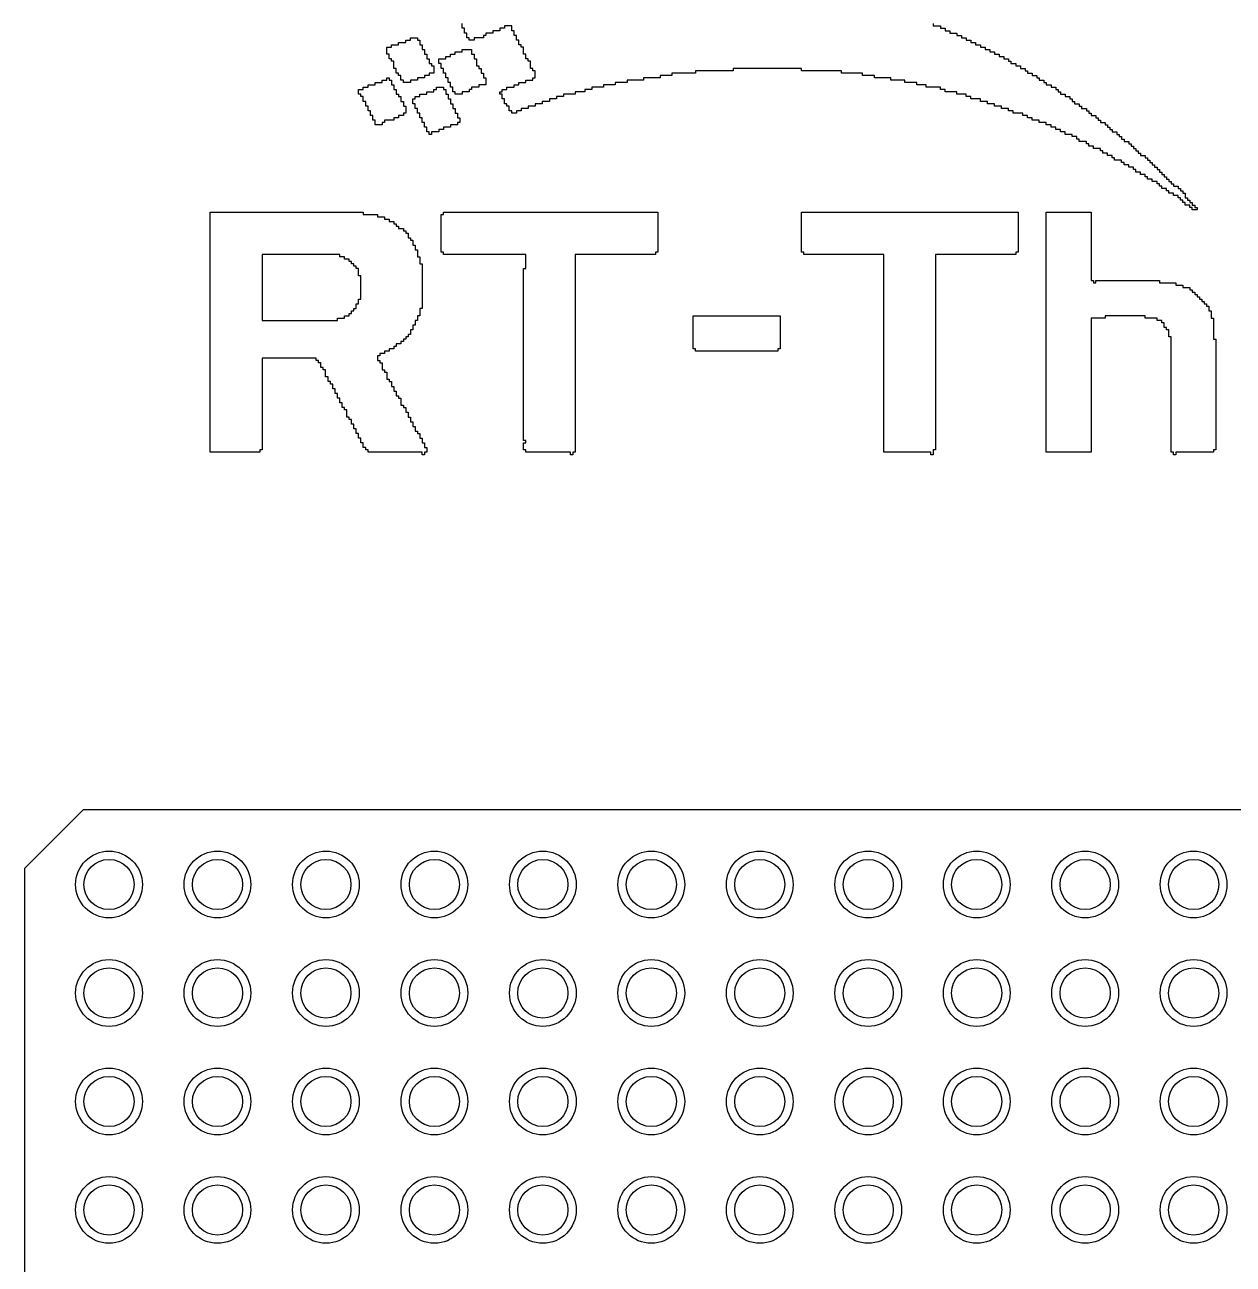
# Model space of a CAD drawing. Header units: inches. Extents: x 0 to 2.56, y 0 to 2.63.
# Drawn here: x 1.2041 to 1.4893, y 1.451 to 1.7434 of the extents above; entities that cross this region are included whole.
import ezdxf

# ---------------------------------------------------------------- set-up
doc = ezdxf.new("R2010")
doc.units = ezdxf.units.IN
doc.header["$MEASUREMENT"] = 0
for name, color, linetype in [('Top Overlay', 2, 'Continuous'), ('Top Paste', 8, 'Continuous'), ('Top Solder', 216, 'Continuous')]:
    doc.layers.add(name, color=color, linetype=linetype)

msp = doc.modelspace()

# ---------------------------------------------------------------- linework, layer by layer
at = {"layer": 'Top Overlay'}
for p, q in [((1.30736, 1.74252), (1.30736, 1.74363)), ((1.30792, 1.74252), (1.30736, 1.74252)), ((1.30792, 1.74141), (1.30792, 1.74252)), ((1.31736, 1.74252), (1.31625, 1.74252)), ((1.31625, 1.74252), (1.31625, 1.74196)), ((1.31903, 1.74307), (1.31736, 1.74307)), ((1.31736, 1.74307), (1.31736, 1.74252)), ((1.31903, 1.74196), (1.31903, 1.74307)), ((1.41849, 1.74363), (1.41849, 1.74307)), ((1.41849, 1.74307), (1.42016, 1.74307)), ((1.42016, 1.74307), (1.42016, 1.74252)), ((1.42016, 1.74252), (1.42127, 1.74252)), ((1.42127, 1.74252), (1.42127, 1.74196)), ((1.29402, 1.73918), (1.29402, 1.73974)), ((1.29402, 1.73974), (1.29514, 1.73974)), ((1.29514, 1.73974), (1.29514, 1.74029)), ((1.29514, 1.74029), (1.2968, 1.74029)), ((1.2968, 1.74029), (1.2968, 1.73974)), ((1.2968, 1.73974), (1.29736, 1.73974)), ((1.29736, 1.73974), (1.29736, 1.73863)), ((1.30847, 1.74141), (1.30792, 1.74141)), ((1.30847, 1.74029), (1.30847, 1.74141)), ((1.30903, 1.74029), (1.30847, 1.74029)), ((1.30903, 1.73974), (1.30903, 1.74029)), ((1.31014, 1.73974), (1.30903, 1.73974)), ((1.31236, 1.74029), (1.31014, 1.74029)), ((1.31014, 1.74029), (1.31014, 1.73974)), ((1.31292, 1.74085), (1.31236, 1.74085)), ((1.31236, 1.74085), (1.31236, 1.74029)), ((1.31458, 1.74141), (1.31292, 1.74141)), ((1.31292, 1.74141), (1.31292, 1.74085)), ((1.31625, 1.74196), (1.31458, 1.74196)), ((1.31458, 1.74196), (1.31458, 1.74141)), ((1.31958, 1.74196), (1.31903, 1.74196)), ((1.31958, 1.74085), (1.31958, 1.74196)), ((1.32014, 1.74085), (1.31958, 1.74085)), ((1.32014, 1.73974), (1.32014, 1.74085)), ((1.3207, 1.73974), (1.32014, 1.73974)), ((1.3207, 1.73863), (1.3207, 1.73974)), ((1.42127, 1.74196), (1.42238, 1.74196)), ((1.42238, 1.74196), (1.42238, 1.74141)), ((1.42238, 1.74141), (1.42405, 1.74141)), ((1.42405, 1.74141), (1.42405, 1.74085)), ((1.42405, 1.74085), (1.42516, 1.74085)), ((1.42516, 1.74085), (1.42516, 1.74029)), ((1.42516, 1.74029), (1.42627, 1.74029)), ((1.42627, 1.74029), (1.42627, 1.73974)), ((1.42627, 1.73974), (1.42738, 1.73974)), ((1.42738, 1.73974), (1.42738, 1.73918)), ((1.28958, 1.73752), (1.28958, 1.73807)), ((1.28958, 1.73807), (1.29069, 1.73807)), ((1.28958, 1.7364), (1.28958, 1.73752)), ((1.29069, 1.73807), (1.29069, 1.73863)), ((1.29069, 1.73863), (1.29236, 1.73863)), ((1.29236, 1.73863), (1.29236, 1.73918)), ((1.29236, 1.73918), (1.29402, 1.73918)), ((1.29736, 1.73863), (1.29791, 1.73863)), ((1.29791, 1.73863), (1.29791, 1.73752)), ((1.29791, 1.73752), (1.29847, 1.73752)), ((1.29847, 1.73752), (1.29847, 1.7364)), ((1.30569, 1.7364), (1.30569, 1.73696)), ((1.30569, 1.73696), (1.30736, 1.73696)), ((1.30736, 1.73696), (1.30736, 1.73752)), ((1.30736, 1.73752), (1.30958, 1.73752)), ((1.30958, 1.73752), (1.30958, 1.7364)), ((1.32125, 1.73863), (1.3207, 1.73863)), ((1.32125, 1.73807), (1.32125, 1.73863)), ((1.32181, 1.73807), (1.32125, 1.73807)), ((1.32181, 1.7364), (1.32181, 1.73807)), ((1.42738, 1.73918), (1.42849, 1.73918)), ((1.42849, 1.73918), (1.42849, 1.73863)), ((1.42849, 1.73863), (1.4296, 1.73863)), ((1.4296, 1.73863), (1.4296, 1.73807)), ((1.4296, 1.73807), (1.43071, 1.73807)), ((1.43071, 1.73807), (1.43071, 1.73752)), ((1.43071, 1.73752), (1.43183, 1.73752)), ((1.43183, 1.73752), (1.43183, 1.73696)), ((1.43183, 1.73696), (1.43294, 1.73696)), ((1.43294, 1.73696), (1.43294, 1.7364)), ((1.29013, 1.7364), (1.28958, 1.7364)), ((1.29013, 1.73529), (1.29013, 1.7364)), ((1.29069, 1.73529), (1.29013, 1.73529)), ((1.29069, 1.73474), (1.29069, 1.73529)), ((1.29125, 1.73474), (1.29069, 1.73474)), ((1.29125, 1.73307), (1.29125, 1.73474)), ((1.29847, 1.7364), (1.29902, 1.7364)), ((1.29902, 1.7364), (1.29902, 1.73529)), ((1.29902, 1.73529), (1.29958, 1.73529)), ((1.29958, 1.73529), (1.29958, 1.73418)), ((1.29958, 1.73418), (1.30014, 1.73418)), ((1.30014, 1.73418), (1.30014, 1.73363)), ((1.3018, 1.73418), (1.3018, 1.73529)), ((1.3018, 1.73529), (1.30347, 1.73529)), ((1.30236, 1.73418), (1.3018, 1.73418)), ((1.30236, 1.73307), (1.30236, 1.73418)), ((1.30347, 1.73529), (1.30347, 1.73585)), ((1.30347, 1.73585), (1.30458, 1.73585)), ((1.30458, 1.73585), (1.30458, 1.7364)), ((1.30458, 1.7364), (1.30569, 1.7364)), ((1.30958, 1.7364), (1.31014, 1.7364)), ((1.31014, 1.7364), (1.31014, 1.73529)), ((1.31014, 1.73529), (1.31069, 1.73529)), ((1.31069, 1.73529), (1.31069, 1.73474)), ((1.31069, 1.73474), (1.31069, 1.73418)), ((1.31069, 1.73418), (1.31069, 1.73363)), ((1.32236, 1.7364), (1.32181, 1.7364)), ((1.32236, 1.73529), (1.32236, 1.7364)), ((1.32292, 1.73529), (1.32236, 1.73529)), ((1.32292, 1.73474), (1.32292, 1.73529)), ((1.32347, 1.73474), (1.32292, 1.73474)), ((1.32347, 1.73307), (1.32347, 1.73474)), ((1.43294, 1.7364), (1.43405, 1.7364)), ((1.43405, 1.7364), (1.43405, 1.73585)), ((1.43405, 1.73585), (1.43516, 1.73585)), ((1.43516, 1.73585), (1.43516, 1.73529)), ((1.43516, 1.73529), (1.43627, 1.73529)), ((1.43627, 1.73529), (1.43627, 1.73474)), ((1.43627, 1.73474), (1.43683, 1.73474)), ((1.43683, 1.73474), (1.43683, 1.73418)), ((1.43683, 1.73418), (1.43794, 1.73418)), ((1.43794, 1.73418), (1.43794, 1.73363)), ((1.28958, 1.73029), (1.28958, 1.73085)), ((1.28958, 1.73085), (1.29013, 1.73085)), ((1.29013, 1.73085), (1.29013, 1.73029)), ((1.2918, 1.73307), (1.29125, 1.73307)), ((1.2918, 1.73196), (1.2918, 1.73307)), ((1.29236, 1.73196), (1.2918, 1.73196)), ((1.29236, 1.7314), (1.29236, 1.73196)), ((1.29291, 1.7314), (1.29236, 1.7314)), ((1.29291, 1.73029), (1.29291, 1.7314)), ((1.29847, 1.73085), (1.2968, 1.73085)), ((1.2968, 1.73085), (1.2968, 1.73029)), ((1.29958, 1.7314), (1.29847, 1.7314)), ((1.29847, 1.7314), (1.29847, 1.73085)), ((1.30069, 1.73196), (1.29958, 1.73196)), ((1.29958, 1.73196), (1.29958, 1.7314)), ((1.30014, 1.73363), (1.30069, 1.73363)), ((1.30069, 1.73363), (1.30069, 1.73196)), ((1.30291, 1.73307), (1.30236, 1.73307)), ((1.30291, 1.73196), (1.30291, 1.73307)), ((1.30347, 1.73196), (1.30291, 1.73196)), ((1.30347, 1.73085), (1.30347, 1.73196)), ((1.30403, 1.73085), (1.30347, 1.73085)), ((1.30403, 1.72974), (1.30403, 1.73085)), ((1.31069, 1.73363), (1.31125, 1.73363)), ((1.31125, 1.73363), (1.31125, 1.73307)), ((1.31125, 1.73307), (1.3118, 1.73307)), ((1.3118, 1.73307), (1.3118, 1.73196)), ((1.3118, 1.73196), (1.31236, 1.73196)), ((1.31236, 1.73196), (1.31236, 1.73085)), ((1.31236, 1.73085), (1.31292, 1.73085)), ((1.31292, 1.73085), (1.31292, 1.72918)), ((1.32403, 1.73307), (1.32347, 1.73307)), ((1.32403, 1.73252), (1.32403, 1.73307)), ((1.32458, 1.73252), (1.32403, 1.73252)), ((1.32403, 1.73029), (1.32403, 1.73085)), ((1.32403, 1.73085), (1.32458, 1.73085)), ((1.32458, 1.73085), (1.32458, 1.73252)), ((1.35403, 1.73085), (1.35014, 1.73085)), ((1.35014, 1.73085), (1.35014, 1.73029)), ((1.35681, 1.7314), (1.35403, 1.7314)), ((1.35403, 1.7314), (1.35403, 1.73085)), ((1.36237, 1.73196), (1.35681, 1.73196)), ((1.35681, 1.73196), (1.35681, 1.7314)), ((1.37126, 1.73252), (1.36237, 1.73252)), ((1.36237, 1.73252), (1.36237, 1.73196)), ((1.38737, 1.73307), (1.37126, 1.73307)), ((1.37126, 1.73307), (1.37126, 1.73252)), ((1.38737, 1.73252), (1.38737, 1.73307)), ((1.39682, 1.73252), (1.38737, 1.73252)), ((1.39682, 1.73196), (1.39682, 1.73252)), ((1.40182, 1.73196), (1.39682, 1.73196)), ((1.40182, 1.7314), (1.40182, 1.73196)), ((1.4046, 1.7314), (1.40182, 1.7314)), ((1.4046, 1.73085), (1.4046, 1.7314)), ((1.40849, 1.73085), (1.4046, 1.73085)), ((1.40849, 1.73029), (1.40849, 1.73085)), ((1.43794, 1.73363), (1.43905, 1.73363)), ((1.43905, 1.73363), (1.43905, 1.73307)), ((1.43905, 1.73307), (1.44016, 1.73307)), ((1.44016, 1.73307), (1.44016, 1.73252)), ((1.44016, 1.73252), (1.44072, 1.73252)), ((1.44072, 1.73252), (1.44072, 1.73196)), ((1.44072, 1.73196), (1.44183, 1.73196)), ((1.44183, 1.73196), (1.44183, 1.7314)), ((1.44183, 1.7314), (1.44294, 1.7314)), ((1.44294, 1.7314), (1.44294, 1.73085)), ((1.44294, 1.73085), (1.44349, 1.73085)), ((1.44349, 1.73085), (1.44349, 1.73029)), ((1.28291, 1.72696), (1.28291, 1.72807)), ((1.28291, 1.72807), (1.28402, 1.72807)), ((1.28402, 1.72807), (1.28402, 1.72863)), ((1.28402, 1.72863), (1.28513, 1.72863)), ((1.28513, 1.72863), (1.28513, 1.72918)), ((1.28513, 1.72918), (1.2868, 1.72918)), ((1.2868, 1.72918), (1.2868, 1.72974)), ((1.2868, 1.72974), (1.28847, 1.72974)), ((1.28847, 1.72974), (1.28847, 1.73029)), ((1.28847, 1.73029), (1.28958, 1.73029)), ((1.29013, 1.73029), (1.29069, 1.73029)), ((1.29069, 1.73029), (1.29069, 1.72918)), ((1.29069, 1.72918), (1.29125, 1.72918)), ((1.29125, 1.72918), (1.29125, 1.72807)), ((1.29125, 1.72807), (1.2918, 1.72807)), ((1.2918, 1.72807), (1.2918, 1.72696)), ((1.29347, 1.73029), (1.29291, 1.73029)), ((1.29347, 1.72974), (1.29347, 1.73029)), ((1.29514, 1.72974), (1.29347, 1.72974)), ((1.2968, 1.73029), (1.29514, 1.73029)), ((1.29514, 1.73029), (1.29514, 1.72974)), ((1.30069, 1.72751), (1.30069, 1.72807)), ((1.30069, 1.72807), (1.30125, 1.72807)), ((1.30125, 1.72807), (1.30125, 1.72863)), ((1.30125, 1.72863), (1.30291, 1.72863)), ((1.30291, 1.72863), (1.30291, 1.72807)), ((1.30291, 1.72807), (1.30347, 1.72807)), ((1.30347, 1.72807), (1.30347, 1.72696)), ((1.30458, 1.72974), (1.30403, 1.72974)), ((1.30458, 1.72863), (1.30458, 1.72974)), ((1.30514, 1.72863), (1.30458, 1.72863)), ((1.30514, 1.72751), (1.30514, 1.72863)), ((1.30958, 1.72807), (1.30903, 1.72807)), ((1.30903, 1.72807), (1.30903, 1.72751)), ((1.31125, 1.72863), (1.30958, 1.72863)), ((1.30958, 1.72863), (1.30958, 1.72807)), ((1.31292, 1.72918), (1.31125, 1.72918)), ((1.31125, 1.72918), (1.31125, 1.72863)), ((1.31681, 1.72751), (1.31681, 1.72807)), ((1.31681, 1.72807), (1.31792, 1.72807)), ((1.31792, 1.72807), (1.31792, 1.72863)), ((1.31792, 1.72863), (1.31958, 1.72863)), ((1.31958, 1.72863), (1.31958, 1.72918)), ((1.31958, 1.72918), (1.3207, 1.72918)), ((1.3207, 1.72918), (1.3207, 1.72974)), ((1.3207, 1.72974), (1.32236, 1.72974)), ((1.32236, 1.72974), (1.32236, 1.73029)), ((1.32236, 1.73029), (1.32403, 1.73029)), ((1.33792, 1.72807), (1.33625, 1.72807)), ((1.33625, 1.72807), (1.33625, 1.72751)), ((1.3407, 1.72863), (1.33792, 1.72863)), ((1.33792, 1.72863), (1.33792, 1.72807)), ((1.34348, 1.72918), (1.3407, 1.72918)), ((1.3407, 1.72918), (1.3407, 1.72863)), ((1.34626, 1.72974), (1.34348, 1.72974)), ((1.34348, 1.72974), (1.34348, 1.72918)), ((1.35014, 1.73029), (1.34626, 1.73029)), ((1.34626, 1.73029), (1.34626, 1.72974)), ((1.41182, 1.73029), (1.40849, 1.73029)), ((1.41182, 1.72974), (1.41182, 1.73029)), ((1.4146, 1.72974), (1.41182, 1.72974)), ((1.4146, 1.72918), (1.4146, 1.72974)), ((1.41682, 1.72918), (1.4146, 1.72918)), ((1.41682, 1.72863), (1.41682, 1.72918)), ((1.42016, 1.72863), (1.41682, 1.72863)), ((1.42016, 1.72807), (1.42016, 1.72863)), ((1.42127, 1.72807), (1.42016, 1.72807)), ((1.42127, 1.72751), (1.42127, 1.72807)), ((1.44349, 1.73029), (1.44461, 1.73029)), ((1.44461, 1.73029), (1.44461, 1.72974)), ((1.44461, 1.72974), (1.44516, 1.72974)), ((1.44516, 1.72974), (1.44516, 1.72918)), ((1.44516, 1.72918), (1.44627, 1.72918)), ((1.44627, 1.72918), (1.44627, 1.72863)), ((1.44627, 1.72863), (1.44738, 1.72863)), ((1.44738, 1.72863), (1.44738, 1.72807)), ((1.44738, 1.72807), (1.44794, 1.72807)), ((1.44794, 1.72807), (1.44794, 1.72751)), ((1.28347, 1.72696), (1.28291, 1.72696)), ((1.28347, 1.7264), (1.28347, 1.72696)), ((1.28402, 1.7264), (1.28347, 1.7264)), ((1.28402, 1.72529), (1.28402, 1.7264)), ((1.28458, 1.72529), (1.28402, 1.72529)), ((1.28458, 1.72418), (1.28458, 1.72529)), ((1.2918, 1.72696), (1.29236, 1.72696)), ((1.29236, 1.72696), (1.29236, 1.7264)), ((1.29236, 1.7264), (1.29291, 1.7264)), ((1.29291, 1.7264), (1.29291, 1.72529)), ((1.29291, 1.72529), (1.29347, 1.72529)), ((1.29347, 1.72529), (1.29347, 1.72418)), ((1.29569, 1.72529), (1.29569, 1.72585)), ((1.29569, 1.72585), (1.29625, 1.72585)), ((1.29569, 1.72474), (1.29569, 1.72529)), ((1.29625, 1.72585), (1.29625, 1.7264)), ((1.29625, 1.7264), (1.29736, 1.7264)), ((1.29736, 1.7264), (1.29736, 1.72696)), ((1.29736, 1.72696), (1.29902, 1.72696)), ((1.29902, 1.72696), (1.29902, 1.72751)), ((1.29902, 1.72751), (1.30069, 1.72751)), ((1.30347, 1.72696), (1.30403, 1.72696)), ((1.30403, 1.72696), (1.30403, 1.72585)), ((1.30403, 1.72585), (1.30458, 1.72585)), ((1.30458, 1.72585), (1.30458, 1.72474)), ((1.30569, 1.72751), (1.30514, 1.72751)), ((1.30569, 1.72696), (1.30569, 1.72751)), ((1.30736, 1.72696), (1.30569, 1.72696)), ((1.30903, 1.72751), (1.30736, 1.72751)), ((1.30736, 1.72751), (1.30736, 1.72696)), ((1.31625, 1.72696), (1.31625, 1.72751)), ((1.31625, 1.72751), (1.31681, 1.72751)), ((1.31681, 1.72696), (1.31625, 1.72696)), ((1.31681, 1.72585), (1.31681, 1.72696)), ((1.31736, 1.72585), (1.31681, 1.72585)), ((1.31736, 1.72474), (1.31736, 1.72585)), ((1.32792, 1.72529), (1.32625, 1.72529)), ((1.32625, 1.72529), (1.32625, 1.72474)), ((1.32959, 1.72585), (1.32792, 1.72585)), ((1.32792, 1.72585), (1.32792, 1.72529)), ((1.33125, 1.7264), (1.32959, 1.7264)), ((1.32959, 1.7264), (1.32959, 1.72585)), ((1.33403, 1.72696), (1.33125, 1.72696)), ((1.33125, 1.72696), (1.33125, 1.7264)), ((1.33625, 1.72751), (1.33403, 1.72751)), ((1.33403, 1.72751), (1.33403, 1.72696)), ((1.42405, 1.72751), (1.42127, 1.72751)), ((1.42405, 1.72696), (1.42405, 1.72751)), ((1.42627, 1.72696), (1.42405, 1.72696)), ((1.42627, 1.7264), (1.42627, 1.72696)), ((1.42738, 1.7264), (1.42627, 1.7264)), ((1.42738, 1.72585), (1.42738, 1.7264)), ((1.4296, 1.72585), (1.42738, 1.72585)), ((1.4296, 1.72529), (1.4296, 1.72585)), ((1.43127, 1.72529), (1.4296, 1.72529)), ((1.43127, 1.72474), (1.43127, 1.72529)), ((1.44794, 1.72751), (1.4485, 1.72751)), ((1.4485, 1.72751), (1.4485, 1.72696)), ((1.4485, 1.72696), (1.44961, 1.72696)), ((1.44961, 1.72696), (1.44961, 1.7264)), ((1.44961, 1.7264), (1.45072, 1.7264)), ((1.45072, 1.7264), (1.45072, 1.72585)), ((1.45072, 1.72585), (1.45127, 1.72585)), ((1.45127, 1.72585), (1.45127, 1.72529)), ((1.45127, 1.72529), (1.45183, 1.72529)), ((1.45183, 1.72529), (1.45183, 1.72474)), ((1.28513, 1.72418), (1.28458, 1.72418)), ((1.28513, 1.72307), (1.28513, 1.72418)), ((1.28569, 1.72307), (1.28513, 1.72307)), ((1.28569, 1.72196), (1.28569, 1.72307)), ((1.29347, 1.72418), (1.29402, 1.72418)), ((1.29402, 1.72251), (1.29347, 1.72251)), ((1.29347, 1.72251), (1.29347, 1.72196)), ((1.29402, 1.72418), (1.29402, 1.72251)), ((1.29625, 1.72474), (1.29569, 1.72474)), ((1.29625, 1.72362), (1.29625, 1.72474)), ((1.2968, 1.72362), (1.29625, 1.72362)), ((1.2968, 1.72251), (1.2968, 1.72362)), ((1.29736, 1.72251), (1.2968, 1.72251)), ((1.29736, 1.7214), (1.29736, 1.72251)), ((1.30458, 1.72474), (1.30514, 1.72474)), ((1.30514, 1.72474), (1.30514, 1.72362)), ((1.30514, 1.72362), (1.30569, 1.72362)), ((1.30569, 1.72362), (1.30569, 1.72251)), ((1.30569, 1.72251), (1.30625, 1.72251)), ((1.30625, 1.72251), (1.30625, 1.7214)), ((1.31792, 1.72474), (1.31736, 1.72474)), ((1.31792, 1.72418), (1.31792, 1.72474)), ((1.31847, 1.72418), (1.31792, 1.72418)), ((1.31847, 1.72307), (1.31847, 1.72418)), ((1.31903, 1.72307), (1.31847, 1.72307)), ((1.31903, 1.72251), (1.31903, 1.72307)), ((1.32014, 1.72251), (1.31903, 1.72251)), ((1.32125, 1.72307), (1.32014, 1.72307)), ((1.32014, 1.72307), (1.32014, 1.72251)), ((1.32292, 1.72362), (1.32125, 1.72362)), ((1.32125, 1.72362), (1.32125, 1.72307)), ((1.32458, 1.72418), (1.32292, 1.72418)), ((1.32292, 1.72418), (1.32292, 1.72362)), ((1.32625, 1.72474), (1.32458, 1.72474)), ((1.32458, 1.72474), (1.32458, 1.72418)), ((1.43294, 1.72474), (1.43127, 1.72474)), ((1.43294, 1.72418), (1.43294, 1.72474)), ((1.4346, 1.72418), (1.43294, 1.72418)), ((1.4346, 1.72362), (1.4346, 1.72418)), ((1.43627, 1.72362), (1.4346, 1.72362)), ((1.43627, 1.72307), (1.43627, 1.72362)), ((1.43738, 1.72307), (1.43627, 1.72307)), ((1.43738, 1.72251), (1.43738, 1.72307)), ((1.43961, 1.72251), (1.43738, 1.72251)), ((1.43961, 1.72196), (1.43961, 1.72251)), ((1.45183, 1.72474), (1.45294, 1.72474)), ((1.45294, 1.72474), (1.45294, 1.72418)), ((1.45294, 1.72418), (1.4535, 1.72418)), ((1.4535, 1.72418), (1.4535, 1.72362)), ((1.4535, 1.72362), (1.45461, 1.72362)), ((1.45461, 1.72362), (1.45461, 1.72307)), ((1.45461, 1.72307), (1.45516, 1.72307)), ((1.45516, 1.72307), (1.45516, 1.72251)), ((1.45516, 1.72251), (1.45572, 1.72251)), ((1.45572, 1.72251), (1.45572, 1.72196)), ((1.28624, 1.72196), (1.28569, 1.72196)), ((1.28624, 1.72085), (1.28624, 1.72196)), ((1.2868, 1.72085), (1.28624, 1.72085)), ((1.2868, 1.71974), (1.2868, 1.72085)), ((1.28847, 1.71974), (1.2868, 1.71974)), ((1.28902, 1.72029), (1.28847, 1.72029)), ((1.28847, 1.72029), (1.28847, 1.71974)), ((1.28958, 1.72085), (1.28902, 1.72085)), ((1.28902, 1.72085), (1.28902, 1.72029)), ((1.29125, 1.72085), (1.28958, 1.72085)), ((1.29236, 1.7214), (1.29125, 1.7214)), ((1.29125, 1.7214), (1.29125, 1.72085)), ((1.29347, 1.72196), (1.29236, 1.72196)), ((1.29236, 1.72196), (1.29236, 1.7214)), ((1.29791, 1.7214), (1.29736, 1.7214)), ((1.29791, 1.72029), (1.29791, 1.7214)), ((1.29847, 1.72029), (1.29791, 1.72029)), ((1.29847, 1.71918), (1.29847, 1.72029)), ((1.29902, 1.71918), (1.29847, 1.71918)), ((1.29902, 1.71807), (1.29902, 1.71918)), ((1.30458, 1.71918), (1.30291, 1.71918)), ((1.30291, 1.71918), (1.30291, 1.71862)), ((1.30625, 1.71974), (1.30458, 1.71974)), ((1.30458, 1.71974), (1.30458, 1.71918)), ((1.30625, 1.7214), (1.3068, 1.7214)), ((1.3068, 1.72029), (1.30625, 1.72029)), ((1.30625, 1.72029), (1.30625, 1.71974)), ((1.3068, 1.7214), (1.3068, 1.72029)), ((1.44072, 1.72196), (1.43961, 1.72196)), ((1.44072, 1.7214), (1.44072, 1.72196)), ((1.44183, 1.7214), (1.44072, 1.7214)), ((1.44183, 1.72085), (1.44183, 1.7214)), ((1.44349, 1.72085), (1.44183, 1.72085)), ((1.44349, 1.72029), (1.44349, 1.72085)), ((1.44516, 1.72029), (1.44349, 1.72029)), ((1.44516, 1.71974), (1.44516, 1.72029)), ((1.44627, 1.71974), (1.44516, 1.71974)), ((1.44627, 1.71918), (1.44627, 1.71974)), ((1.44738, 1.71918), (1.44627, 1.71918)), ((1.44738, 1.71862), (1.44738, 1.71918)), ((1.45572, 1.72196), (1.45683, 1.72196)), ((1.45683, 1.72196), (1.45683, 1.7214)), ((1.45683, 1.7214), (1.45739, 1.7214)), ((1.45739, 1.7214), (1.45739, 1.72085)), ((1.45739, 1.72085), (1.45794, 1.72085)), ((1.45794, 1.72085), (1.45794, 1.72029)), ((1.45794, 1.72029), (1.45905, 1.72029)), ((1.45905, 1.72029), (1.45905, 1.71974)), ((1.45905, 1.71974), (1.45961, 1.71974)), ((1.45961, 1.71974), (1.45961, 1.71918)), ((1.45961, 1.71918), (1.46016, 1.71918)), ((1.46016, 1.71918), (1.46016, 1.71862)), ((1.29958, 1.71807), (1.29902, 1.71807)), ((1.29958, 1.71751), (1.29958, 1.71807)), ((1.30014, 1.71751), (1.29958, 1.71751)), ((1.3018, 1.71807), (1.30014, 1.71807)), ((1.30014, 1.71807), (1.30014, 1.71751)), ((1.30291, 1.71862), (1.3018, 1.71862)), ((1.3018, 1.71862), (1.3018, 1.71807)), ((1.4485, 1.71862), (1.44738, 1.71862)), ((1.4485, 1.71807), (1.4485, 1.71862)), ((1.44961, 1.71807), (1.4485, 1.71807)), ((1.44961, 1.71751), (1.44961, 1.71807)), ((1.45127, 1.71751), (1.44961, 1.71751)), ((1.45127, 1.71696), (1.45127, 1.71751)), ((1.45239, 1.71696), (1.45127, 1.71696)), ((1.45239, 1.7164), (1.45239, 1.71696)), ((1.45294, 1.7164), (1.45239, 1.7164)), ((1.45294, 1.71585), (1.45294, 1.7164)), ((1.46016, 1.71862), (1.46072, 1.71862)), ((1.46072, 1.71862), (1.46072, 1.71807)), ((1.46072, 1.71807), (1.46183, 1.71807)), ((1.46183, 1.71807), (1.46183, 1.71751)), ((1.46183, 1.71751), (1.46239, 1.71751)), ((1.46239, 1.71751), (1.46239, 1.71696)), ((1.46239, 1.71696), (1.46294, 1.71696)), ((1.46294, 1.71696), (1.46294, 1.7164)), ((1.46294, 1.7164), (1.4635, 1.7164)), ((1.4635, 1.7164), (1.4635, 1.71585)), ((1.45461, 1.71585), (1.45294, 1.71585)), ((1.45461, 1.71529), (1.45461, 1.71585)), ((1.45516, 1.71529), (1.45461, 1.71529)), ((1.45516, 1.71473), (1.45516, 1.71529)), ((1.45627, 1.71473), (1.45516, 1.71473)), ((1.45627, 1.71418), (1.45627, 1.71473)), ((1.45794, 1.71418), (1.45627, 1.71418)), ((1.45794, 1.71362), (1.45794, 1.71418)), ((1.4585, 1.71362), (1.45794, 1.71362)), ((1.4585, 1.71307), (1.4585, 1.71362)), ((1.4635, 1.71585), (1.46461, 1.71585)), ((1.46461, 1.71585), (1.46461, 1.71529)), ((1.46461, 1.71529), (1.46517, 1.71529)), ((1.46517, 1.71529), (1.46517, 1.71473)), ((1.46517, 1.71473), (1.46572, 1.71473)), ((1.46572, 1.71473), (1.46572, 1.71418)), ((1.46572, 1.71418), (1.46628, 1.71418)), ((1.46628, 1.71418), (1.46628, 1.71362)), ((1.46628, 1.71362), (1.46683, 1.71362)), ((1.46683, 1.71362), (1.46683, 1.71307)), ((1.45961, 1.71307), (1.4585, 1.71307)), ((1.45961, 1.71251), (1.45961, 1.71307)), ((1.46072, 1.71251), (1.45961, 1.71251)), ((1.46072, 1.71196), (1.46072, 1.71251)), ((1.46128, 1.71196), (1.46072, 1.71196)), ((1.46128, 1.7114), (1.46128, 1.71196)), ((1.46294, 1.7114), (1.46128, 1.7114)), ((1.46294, 1.71084), (1.46294, 1.7114)), ((1.4635, 1.71084), (1.46294, 1.71084)), ((1.4635, 1.71029), (1.4635, 1.71084)), ((1.46683, 1.71307), (1.46739, 1.71307)), ((1.46739, 1.71307), (1.46739, 1.71251)), ((1.46739, 1.71251), (1.4685, 1.71251)), ((1.4685, 1.71251), (1.4685, 1.71196)), ((1.4685, 1.71196), (1.46905, 1.71196)), ((1.46905, 1.71196), (1.46905, 1.7114)), ((1.46905, 1.7114), (1.46961, 1.7114)), ((1.46961, 1.7114), (1.46961, 1.71084)), ((1.46961, 1.71084), (1.47017, 1.71084)), ((1.47017, 1.71084), (1.47017, 1.71029)), ((1.46461, 1.71029), (1.4635, 1.71029)), ((1.46461, 1.70973), (1.46461, 1.71029)), ((1.46572, 1.70973), (1.46461, 1.70973)), ((1.46572, 1.70918), (1.46572, 1.70973)), ((1.46628, 1.70918), (1.46572, 1.70918)), ((1.46628, 1.70862), (1.46628, 1.70918)), ((1.46739, 1.70862), (1.46628, 1.70862)), ((1.46739, 1.70807), (1.46739, 1.70862)), ((1.4685, 1.70807), (1.46739, 1.70807)), ((1.4685, 1.70751), (1.4685, 1.70807)), ((1.46905, 1.70751), (1.4685, 1.70751)), ((1.46905, 1.70696), (1.46905, 1.70751)), ((1.47017, 1.71029), (1.47072, 1.71029)), ((1.47072, 1.71029), (1.47072, 1.70973)), ((1.47072, 1.70973), (1.47128, 1.70973)), ((1.47128, 1.70973), (1.47128, 1.70918)), ((1.47128, 1.70918), (1.47183, 1.70918)), ((1.47183, 1.70918), (1.47183, 1.70862)), ((1.47183, 1.70862), (1.47239, 1.70862)), ((1.47239, 1.70862), (1.47239, 1.70807)), ((1.47239, 1.70807), (1.47294, 1.70807)), ((1.47294, 1.70807), (1.47294, 1.70751)), ((1.47294, 1.70751), (1.4735, 1.70751)), ((1.4735, 1.70751), (1.4735, 1.70696)), ((1.47017, 1.70696), (1.46905, 1.70696)), ((1.47017, 1.7064), (1.47017, 1.70696)), ((1.47128, 1.7064), (1.47017, 1.7064)), ((1.47128, 1.70584), (1.47128, 1.7064)), ((1.47183, 1.70584), (1.47128, 1.70584)), ((1.47183, 1.70529), (1.47183, 1.70584)), ((1.47239, 1.70529), (1.47183, 1.70529)), ((1.47239, 1.70473), (1.47239, 1.70529)), ((1.4735, 1.70473), (1.47239, 1.70473)), ((1.4735, 1.70696), (1.47406, 1.70696)), ((1.4735, 1.70418), (1.4735, 1.70473)), ((1.47406, 1.70696), (1.47406, 1.7064)), ((1.47406, 1.7064), (1.47461, 1.7064)), ((1.47461, 1.7064), (1.47461, 1.70584)), ((1.47461, 1.70584), (1.47517, 1.70584)), ((1.47517, 1.70584), (1.47517, 1.70529)), ((1.47517, 1.70529), (1.47628, 1.70529)), ((1.47628, 1.70529), (1.47628, 1.70473)), ((1.47628, 1.70473), (1.47683, 1.70473)), ((1.47683, 1.70473), (1.47683, 1.70418)), ((1.47406, 1.70418), (1.4735, 1.70418)), ((1.47406, 1.70362), (1.47406, 1.70418)), ((1.47517, 1.70362), (1.47406, 1.70362)), ((1.47517, 1.70307), (1.47517, 1.70362)), ((1.47628, 1.70307), (1.47517, 1.70307)), ((1.47628, 1.70251), (1.47628, 1.70307)), ((1.47683, 1.70251), (1.47628, 1.70251)), ((1.47683, 1.70418), (1.47739, 1.70418)), ((1.47683, 1.70195), (1.47683, 1.70251)), ((1.47739, 1.70195), (1.47683, 1.70195)), ((1.47739, 1.70418), (1.47739, 1.70362)), ((1.47739, 1.70362), (1.47795, 1.70362)), ((1.47739, 1.7014), (1.47739, 1.70195)), ((1.47795, 1.70362), (1.47795, 1.70251)), ((1.47795, 1.70251), (1.4785, 1.70251)), ((1.4785, 1.70251), (1.4785, 1.70195)), ((1.4785, 1.70195), (1.47906, 1.70195)), ((1.47906, 1.70195), (1.47906, 1.7014)), ((1.2479, 1.6425), (1.2479, 1.69918)), ((1.2479, 1.69918), (1.28402, 1.69918)), ((1.28402, 1.69918), (1.28402, 1.69862)), ((1.30291, 1.69862), (1.30291, 1.69918)), ((1.30291, 1.69918), (1.35348, 1.69918)), ((1.35348, 1.69918), (1.35348, 1.68973)), ((1.38737, 1.68973), (1.38737, 1.69918)), ((1.38737, 1.69918), (1.43849, 1.69918)), ((1.43849, 1.69918), (1.43849, 1.68973)), ((1.44516, 1.68417), (1.44516, 1.69918)), ((1.44516, 1.69918), (1.45572, 1.69918)), ((1.45572, 1.69918), (1.45572, 1.68306)), ((1.47795, 1.7014), (1.47739, 1.7014)), ((1.47795, 1.70084), (1.47795, 1.7014)), ((1.47906, 1.70084), (1.47795, 1.70084)), ((1.47906, 1.7014), (1.47961, 1.7014)), ((1.47906, 1.70029), (1.47906, 1.70084)), ((1.47961, 1.70029), (1.47906, 1.70029)), ((1.47961, 1.7014), (1.47961, 1.70084)), ((1.47961, 1.70084), (1.48017, 1.70084)), ((1.47961, 1.69973), (1.47961, 1.70029)), ((1.48072, 1.69973), (1.47961, 1.69973)), ((1.48017, 1.70084), (1.48017, 1.70029)), ((1.48017, 1.70029), (1.48072, 1.70029)), ((1.48072, 1.70029), (1.48072, 1.69973)), ((1.28402, 1.69862), (1.28736, 1.69862)), ((1.28736, 1.69862), (1.28736, 1.69806)), ((1.28736, 1.69806), (1.28902, 1.69806)), ((1.28902, 1.69806), (1.28902, 1.69751)), ((1.28902, 1.69751), (1.29013, 1.69751)), ((1.29013, 1.69751), (1.29013, 1.69695)), ((1.29013, 1.69695), (1.29125, 1.69695)), ((1.29125, 1.69695), (1.29125, 1.6964)), ((1.29125, 1.6964), (1.2918, 1.6964)), ((1.2918, 1.6964), (1.2918, 1.69584)), ((1.2918, 1.69584), (1.29236, 1.69584)), ((1.29236, 1.69584), (1.29236, 1.69529)), ((1.30236, 1.68973), (1.30236, 1.69862)), ((1.30236, 1.69862), (1.30291, 1.69862)), ((1.29236, 1.69529), (1.29347, 1.69529)), ((1.29347, 1.69529), (1.29347, 1.69473)), ((1.29347, 1.69473), (1.29402, 1.69473)), ((1.29402, 1.69473), (1.29402, 1.69418)), ((1.29402, 1.69418), (1.29458, 1.69418)), ((1.29458, 1.69418), (1.29458, 1.69306)), ((1.29458, 1.69306), (1.29514, 1.69306)), ((1.29514, 1.69306), (1.29514, 1.69251)), ((1.29514, 1.69251), (1.29569, 1.69251)), ((1.29569, 1.69251), (1.29569, 1.6914)), ((1.29569, 1.6914), (1.29625, 1.6914)), ((1.29625, 1.6914), (1.29625, 1.69029)), ((1.29625, 1.69029), (1.2968, 1.69029)), ((1.2968, 1.69029), (1.2968, 1.68862)), ((1.27847, 1.68917), (1.26013, 1.68917)), ((1.26013, 1.68917), (1.26013, 1.67362)), ((1.27847, 1.68862), (1.27847, 1.68917)), ((1.27958, 1.68862), (1.27847, 1.68862)), ((1.27958, 1.68806), (1.27958, 1.68862)), ((1.28069, 1.68806), (1.27958, 1.68806)), ((1.28069, 1.68751), (1.28069, 1.68806)), ((1.28124, 1.68751), (1.28069, 1.68751)), ((1.28124, 1.68695), (1.28124, 1.68751)), ((1.2818, 1.68695), (1.28124, 1.68695)), ((1.2818, 1.6864), (1.2818, 1.68695)), ((1.2968, 1.68862), (1.29736, 1.68862)), ((1.29736, 1.68862), (1.29736, 1.68695)), ((1.29736, 1.68695), (1.29791, 1.68695)), ((1.29791, 1.68695), (1.29791, 1.67639)), ((1.30291, 1.68973), (1.30236, 1.68973)), ((1.30291, 1.68917), (1.30291, 1.68973)), ((1.32236, 1.68917), (1.30291, 1.68917)), ((1.32236, 1.68584), (1.32236, 1.68917)), ((1.34181, 1.68917), (1.33403, 1.68917)), ((1.33403, 1.68917), (1.33403, 1.6425)), ((1.34237, 1.68917), (1.34181, 1.68917)), ((1.35292, 1.68917), (1.34237, 1.68917)), ((1.35348, 1.68973), (1.35292, 1.68973)), ((1.35292, 1.68973), (1.35292, 1.68917)), ((1.38793, 1.68973), (1.38737, 1.68973)), ((1.38793, 1.68917), (1.38793, 1.68973)), ((1.40682, 1.68917), (1.38793, 1.68917)), ((1.40682, 1.67417), (1.40682, 1.68917)), ((1.43794, 1.68917), (1.41905, 1.68917)), ((1.41905, 1.68917), (1.41905, 1.64305)), ((1.43849, 1.68973), (1.43794, 1.68973)), ((1.43794, 1.68973), (1.43794, 1.68917)), ((1.28236, 1.6864), (1.2818, 1.6864)), ((1.28236, 1.68584), (1.28236, 1.6864)), ((1.28291, 1.68584), (1.28236, 1.68584)), ((1.28291, 1.68417), (1.28291, 1.68584)), ((1.28347, 1.68417), (1.28291, 1.68417)), ((1.28347, 1.67862), (1.28347, 1.68417)), ((1.32181, 1.64528), (1.32181, 1.68584)), ((1.32181, 1.68584), (1.32236, 1.68584)), ((1.44516, 1.68362), (1.44516, 1.68417)), ((1.44516, 1.6425), (1.44516, 1.68362)), ((1.45572, 1.68306), (1.45627, 1.68306)), ((1.45627, 1.68306), (1.45627, 1.68251)), ((1.45627, 1.68251), (1.45683, 1.68251)), ((1.45683, 1.68251), (1.45683, 1.68306)), ((1.45683, 1.68306), (1.47183, 1.68306)), ((1.47183, 1.68306), (1.47183, 1.68251)), ((1.47183, 1.68251), (1.47572, 1.68251)), ((1.47572, 1.68251), (1.47572, 1.68195)), ((1.47572, 1.68195), (1.47739, 1.68195)), ((1.47739, 1.68195), (1.47739, 1.6814)), ((1.47739, 1.6814), (1.47906, 1.6814)), ((1.47906, 1.6814), (1.47906, 1.68084)), ((1.28291, 1.67751), (1.28291, 1.67862)), ((1.28291, 1.67862), (1.28347, 1.67862)), ((1.47906, 1.68084), (1.47961, 1.68084)), ((1.47961, 1.68084), (1.47961, 1.68028)), ((1.47961, 1.68028), (1.48017, 1.68028)), ((1.48017, 1.68028), (1.48017, 1.67973)), ((1.48017, 1.67973), (1.48072, 1.67973)), ((1.48072, 1.67973), (1.48072, 1.67917)), ((1.48072, 1.67917), (1.48128, 1.67917)), ((1.48128, 1.67917), (1.48128, 1.67862)), ((1.48128, 1.67862), (1.48183, 1.67862)), ((1.48183, 1.67862), (1.48183, 1.67806)), ((1.28069, 1.67473), (1.28069, 1.67528)), ((1.28069, 1.67528), (1.28124, 1.67528)), ((1.28124, 1.67528), (1.28124, 1.67584)), ((1.28124, 1.67584), (1.2818, 1.67584)), ((1.2818, 1.67584), (1.2818, 1.67639)), ((1.2818, 1.67639), (1.28236, 1.67639)), ((1.28236, 1.67639), (1.28236, 1.67751)), ((1.28236, 1.67751), (1.28291, 1.67751)), ((1.29791, 1.67639), (1.29736, 1.67639)), ((1.29736, 1.67639), (1.29736, 1.67473)), ((1.48183, 1.67806), (1.48239, 1.67806)), ((1.48239, 1.67806), (1.48239, 1.67751)), ((1.48239, 1.67751), (1.48295, 1.67751)), ((1.48295, 1.67751), (1.48295, 1.67695)), ((1.48295, 1.67695), (1.4835, 1.67695)), ((1.4835, 1.67695), (1.4835, 1.67584)), ((1.4835, 1.67584), (1.48406, 1.67584)), ((1.48406, 1.67584), (1.48406, 1.67417)), ((1.26013, 1.67362), (1.27791, 1.67362)), ((1.27791, 1.67362), (1.27791, 1.67417)), ((1.27791, 1.67417), (1.27958, 1.67417)), ((1.27958, 1.67417), (1.27958, 1.67473)), ((1.27958, 1.67473), (1.28069, 1.67473)), ((1.29625, 1.6725), (1.29569, 1.6725)), ((1.29569, 1.6725), (1.29569, 1.67139)), ((1.2968, 1.67362), (1.29625, 1.67362)), ((1.29625, 1.67362), (1.29625, 1.6725)), ((1.29736, 1.67473), (1.2968, 1.67473)), ((1.2968, 1.67473), (1.2968, 1.67362)), ((1.36181, 1.66695), (1.36181, 1.67473)), ((1.36181, 1.67473), (1.38237, 1.67473)), ((1.38237, 1.67473), (1.38237, 1.66695)), ((1.40682, 1.67362), (1.40682, 1.67417)), ((1.40682, 1.6425), (1.40682, 1.67362)), ((1.45905, 1.67417), (1.45572, 1.67417)), ((1.45572, 1.67417), (1.45572, 1.6425)), ((1.4685, 1.67473), (1.45905, 1.67473)), ((1.45905, 1.67473), (1.45905, 1.67417)), ((1.4685, 1.67417), (1.4685, 1.67473)), ((1.47128, 1.67417), (1.4685, 1.67417)), ((1.47128, 1.67362), (1.47128, 1.67417)), ((1.47239, 1.67362), (1.47128, 1.67362)), ((1.47239, 1.67306), (1.47239, 1.67362)), ((1.47294, 1.67306), (1.47239, 1.67306)), ((1.47294, 1.67195), (1.47294, 1.67306)), ((1.48406, 1.67417), (1.48461, 1.67417)), ((1.48461, 1.67417), (1.48461, 1.66917)), ((1.29458, 1.66973), (1.29402, 1.66973)), ((1.29402, 1.66973), (1.29402, 1.66917)), ((1.29514, 1.67028), (1.29458, 1.67028)), ((1.29458, 1.67028), (1.29458, 1.66973)), ((1.29569, 1.67139), (1.29514, 1.67139)), ((1.29514, 1.67139), (1.29514, 1.67028)), ((1.4735, 1.67195), (1.47294, 1.67195)), ((1.4735, 1.67139), (1.4735, 1.67195)), ((1.47406, 1.67139), (1.4735, 1.67139)), ((1.47406, 1.66973), (1.47406, 1.67139)), ((1.47461, 1.66973), (1.47406, 1.66973)), ((1.47461, 1.6425), (1.47461, 1.66973)), ((1.29125, 1.66695), (1.29013, 1.66695)), ((1.29013, 1.66695), (1.29013, 1.66639)), ((1.2918, 1.6675), (1.29125, 1.6675)), ((1.29125, 1.6675), (1.29125, 1.66695)), ((1.29291, 1.66806), (1.2918, 1.66806)), ((1.2918, 1.66806), (1.2918, 1.6675)), ((1.29347, 1.66861), (1.29291, 1.66861)), ((1.29291, 1.66861), (1.29291, 1.66806)), ((1.29402, 1.66917), (1.29347, 1.66917)), ((1.29347, 1.66917), (1.29347, 1.66861)), ((1.36237, 1.66695), (1.36181, 1.66695)), ((1.36237, 1.66639), (1.36237, 1.66695)), ((1.38237, 1.66695), (1.38182, 1.66695)), ((1.38182, 1.66695), (1.38182, 1.66639)), ((1.48461, 1.66917), (1.48517, 1.66917)), ((1.48517, 1.66917), (1.48517, 1.64305)), ((1.27291, 1.66473), (1.26013, 1.66473)), ((1.26013, 1.66473), (1.26013, 1.64305)), ((1.27291, 1.66417), (1.27291, 1.66473)), ((1.27346, 1.66417), (1.27291, 1.66417)), ((1.27346, 1.66361), (1.27346, 1.66417)), ((1.27402, 1.66361), (1.27346, 1.66361)), ((1.27402, 1.6625), (1.27402, 1.66361)), ((1.28791, 1.66528), (1.28736, 1.66528)), ((1.28736, 1.66528), (1.28736, 1.66417)), ((1.28736, 1.66417), (1.28791, 1.66417)), ((1.28902, 1.66584), (1.28791, 1.66584)), ((1.28791, 1.66584), (1.28791, 1.66528)), ((1.28791, 1.66417), (1.28791, 1.66361)), ((1.28791, 1.66361), (1.28847, 1.66361)), ((1.28847, 1.66361), (1.28847, 1.66195)), ((1.29013, 1.66639), (1.28902, 1.66639)), ((1.28902, 1.66639), (1.28902, 1.66584)), ((1.36459, 1.66639), (1.36237, 1.66639)), ((1.36515, 1.66639), (1.36459, 1.66639)), ((1.38182, 1.66639), (1.36515, 1.66639)), ((1.27458, 1.6625), (1.27402, 1.6625)), ((1.27458, 1.66195), (1.27458, 1.6625)), ((1.27513, 1.66195), (1.27458, 1.66195)), ((1.27513, 1.66028), (1.27513, 1.66195)), ((1.28847, 1.66195), (1.28902, 1.66195)), ((1.28902, 1.66195), (1.28902, 1.66139)), ((1.28902, 1.66139), (1.28958, 1.66139)), ((1.28958, 1.66139), (1.28958, 1.65972)), ((1.27569, 1.66028), (1.27513, 1.66028)), ((1.27569, 1.65917), (1.27569, 1.66028)), ((1.27624, 1.65917), (1.27569, 1.65917)), ((1.27624, 1.65861), (1.27624, 1.65917)), ((1.2768, 1.65861), (1.27624, 1.65861)), ((1.2768, 1.6575), (1.2768, 1.65861)), ((1.28958, 1.65972), (1.29013, 1.65972)), ((1.29013, 1.65972), (1.29013, 1.65917)), ((1.29013, 1.65917), (1.29069, 1.65917)), ((1.29069, 1.65917), (1.29069, 1.65806)), ((1.29069, 1.65806), (1.29125, 1.65806)), ((1.29125, 1.65806), (1.29125, 1.65695)), ((1.27735, 1.6575), (1.2768, 1.6575)), ((1.27735, 1.65639), (1.27735, 1.6575)), ((1.27791, 1.65639), (1.27735, 1.65639)), ((1.27791, 1.65528), (1.27791, 1.65639)), ((1.27847, 1.65528), (1.27791, 1.65528)), ((1.27847, 1.65417), (1.27847, 1.65528)), ((1.29125, 1.65695), (1.2918, 1.65695)), ((1.2918, 1.65695), (1.2918, 1.65583)), ((1.2918, 1.65583), (1.29236, 1.65583)), ((1.29236, 1.65583), (1.29236, 1.65528)), ((1.29236, 1.65528), (1.29291, 1.65528)), ((1.29291, 1.65528), (1.29291, 1.65361)), ((1.27902, 1.65417), (1.27847, 1.65417)), ((1.27902, 1.65306), (1.27902, 1.65417)), ((1.27958, 1.65306), (1.27902, 1.65306)), ((1.27958, 1.6525), (1.27958, 1.65306)), ((1.28013, 1.6525), (1.27958, 1.6525)), ((1.28013, 1.65083), (1.28013, 1.6525)), ((1.29291, 1.65361), (1.29347, 1.65361)), ((1.29347, 1.65361), (1.29347, 1.65306)), ((1.29347, 1.65306), (1.29402, 1.65306)), ((1.29402, 1.65306), (1.29402, 1.65195)), ((1.29402, 1.65195), (1.29458, 1.65195)), ((1.29458, 1.65195), (1.29458, 1.65083)), ((1.28069, 1.65083), (1.28013, 1.65083)), ((1.28069, 1.65028), (1.28069, 1.65083)), ((1.28124, 1.65028), (1.28069, 1.65028)), ((1.28124, 1.64917), (1.28124, 1.65028)), ((1.2818, 1.64917), (1.28124, 1.64917)), ((1.2818, 1.64806), (1.2818, 1.64917)), ((1.29458, 1.65083), (1.29514, 1.65083)), ((1.29514, 1.65083), (1.29514, 1.64972)), ((1.29514, 1.64972), (1.29569, 1.64972)), ((1.29569, 1.64972), (1.29569, 1.64861)), ((1.28236, 1.64806), (1.2818, 1.64806)), ((1.28236, 1.64694), (1.28236, 1.64806)), ((1.28291, 1.64694), (1.28236, 1.64694)), ((1.28291, 1.64583), (1.28291, 1.64694)), ((1.29569, 1.64861), (1.29625, 1.64861)), ((1.29625, 1.64861), (1.29625, 1.6475)), ((1.29625, 1.6475), (1.2968, 1.6475)), ((1.2968, 1.6475), (1.2968, 1.64694)), ((1.2968, 1.64694), (1.29736, 1.64694)), ((1.29736, 1.64694), (1.29736, 1.64583)), ((1.28347, 1.64583), (1.28291, 1.64583)), ((1.28347, 1.64472), (1.28347, 1.64583)), ((1.28402, 1.64472), (1.28347, 1.64472)), ((1.28402, 1.64361), (1.28402, 1.64472)), ((1.28458, 1.64361), (1.28402, 1.64361)), ((1.28458, 1.64305), (1.28458, 1.64361)), ((1.29736, 1.64583), (1.29791, 1.64583)), ((1.29791, 1.64583), (1.29791, 1.64472)), ((1.29791, 1.64472), (1.29847, 1.64472)), ((1.29847, 1.64472), (1.29847, 1.64361)), ((1.29847, 1.64361), (1.29902, 1.64361)), ((1.29902, 1.64361), (1.29902, 1.6425)), ((1.32236, 1.64528), (1.32181, 1.64528)), ((1.32181, 1.64305), (1.32181, 1.64472)), ((1.32181, 1.64472), (1.32236, 1.64472)), ((1.32236, 1.64472), (1.32236, 1.64528)), ((1.25957, 1.6425), (1.2479, 1.6425)), ((1.26013, 1.64305), (1.25957, 1.64305)), ((1.25957, 1.64305), (1.25957, 1.6425)), ((1.28513, 1.64305), (1.28458, 1.64305)), ((1.28513, 1.6425), (1.28513, 1.64305)), ((1.29791, 1.6425), (1.28513, 1.6425)), ((1.29791, 1.64194), (1.29791, 1.6425)), ((1.29847, 1.64194), (1.29791, 1.64194)), ((1.29902, 1.6425), (1.29847, 1.6425)), ((1.29847, 1.6425), (1.29847, 1.64194)), ((1.32236, 1.64305), (1.32181, 1.64305)), ((1.32236, 1.6425), (1.32236, 1.64305)), ((1.33292, 1.6425), (1.32236, 1.6425)), ((1.33292, 1.64194), (1.33292, 1.6425)), ((1.33348, 1.64194), (1.33292, 1.64194)), ((1.33403, 1.6425), (1.33348, 1.6425)), ((1.33348, 1.6425), (1.33348, 1.64194)), ((1.41793, 1.6425), (1.40682, 1.6425)), ((1.41793, 1.64194), (1.41793, 1.6425)), ((1.41849, 1.64194), (1.41793, 1.64194)), ((1.41905, 1.64305), (1.41849, 1.64305)), ((1.41849, 1.64305), (1.41849, 1.64194)), ((1.45572, 1.6425), (1.44516, 1.6425)), ((1.47517, 1.6425), (1.47461, 1.6425)), ((1.47517, 1.64194), (1.47517, 1.6425)), ((1.47572, 1.64194), (1.47517, 1.64194)), ((1.48461, 1.6425), (1.47572, 1.6425)), ((1.47572, 1.6425), (1.47572, 1.64194)), ((1.48517, 1.64305), (1.48461, 1.64305)), ((1.48461, 1.64305), (1.48461, 1.6425)), ((1.20415, 1.54442), (1.218, 1.55827)), ((1.218, 1.55827), (1.60015, 1.55827)), ((1.20415, 1.16442), (1.20415, 1.54442))]:
    msp.add_line(p, q, dxfattribs=at)
at = {"layer": 'Top Paste'}
for centre in [(1.22402, 1.54055), (1.24961, 1.54055), (1.2752, 1.54055), (1.30079, 1.54055), (1.32638, 1.54055), (1.35197, 1.54055), (1.37756, 1.54055), (1.40315, 1.54055), (1.42874, 1.54055), (1.45433, 1.54055), (1.47992, 1.54055), (1.22402, 1.51496), (1.24961, 1.51496), (1.2752, 1.51496), (1.30079, 1.51496), (1.32638, 1.51496), (1.35197, 1.51496), (1.37756, 1.51496), (1.40315, 1.51496), (1.42874, 1.51496), (1.45433, 1.51496), (1.47992, 1.51496), (1.22402, 1.48937), (1.24961, 1.48937), (1.2752, 1.48937), (1.30079, 1.48937), (1.32638, 1.48937), (1.35197, 1.48937), (1.37756, 1.48937), (1.40315, 1.48937), (1.42874, 1.48937), (1.45433, 1.48937), (1.47992, 1.48937), (1.22402, 1.46378), (1.24961, 1.46378), (1.2752, 1.46378), (1.30079, 1.46378), (1.32638, 1.46378), (1.35197, 1.46378), (1.37756, 1.46378), (1.40315, 1.46378), (1.42874, 1.46378), (1.45433, 1.46378), (1.47992, 1.46378)]:
    msp.add_circle(centre, 0.00591, dxfattribs=at)
at = {"layer": 'Top Solder'}
for centre in [(1.22402, 1.54055), (1.24961, 1.54055), (1.2752, 1.54055), (1.30079, 1.54055), (1.32638, 1.54055), (1.35197, 1.54055), (1.37756, 1.54055), (1.40315, 1.54055), (1.42874, 1.54055), (1.45433, 1.54055), (1.47992, 1.54055), (1.22402, 1.51496), (1.24961, 1.51496), (1.2752, 1.51496), (1.30079, 1.51496), (1.32638, 1.51496), (1.35197, 1.51496), (1.37756, 1.51496), (1.40315, 1.51496), (1.42874, 1.51496), (1.45433, 1.51496), (1.47992, 1.51496), (1.22402, 1.48937), (1.24961, 1.48937), (1.2752, 1.48937), (1.30079, 1.48937), (1.32638, 1.48937), (1.35197, 1.48937), (1.37756, 1.48937), (1.40315, 1.48937), (1.42874, 1.48937), (1.45433, 1.48937), (1.47992, 1.48937), (1.22402, 1.46378), (1.24961, 1.46378), (1.2752, 1.46378), (1.30079, 1.46378), (1.32638, 1.46378), (1.35197, 1.46378), (1.37756, 1.46378), (1.40315, 1.46378), (1.42874, 1.46378), (1.45433, 1.46378), (1.47992, 1.46378)]:
    msp.add_circle(centre, 0.00787, dxfattribs=at)

doc.saveas('drawing.dxf')
